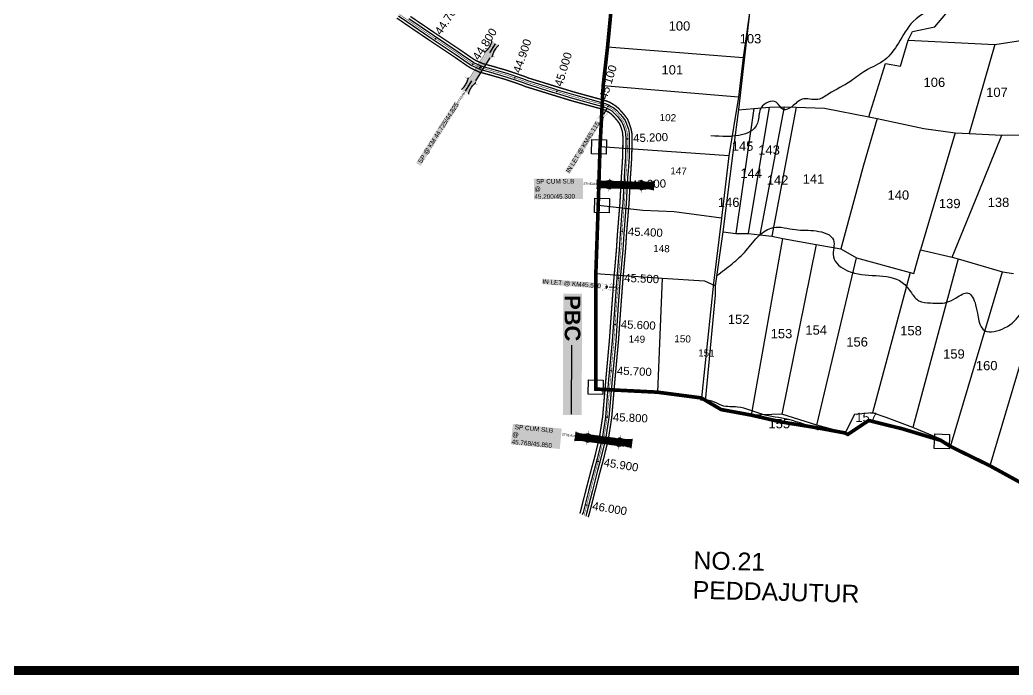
# Model space of a CAD drawing. Header units: inches. Extents: x 203261 to 228925, y 1594290 to 1605484.
# Drawn here: x 206068 to 208257, y 1594290 to 1595735 of the extents above; entities that cross this region are included whole.
import ezdxf
from ezdxf.enums import TextEntityAlignment as Align

# ---------------------------------------------------------------- set-up
doc = ezdxf.new("R2010")
doc.units = ezdxf.units.IN
doc.header["$MEASUREMENT"] = 0
doc.linetypes.add('ACAD_ISO02W100', pattern=[15, 12, -3])
doc.linetypes.add('HIDDEN2', pattern=[0.1875, 0.125, -0.0625])
for name, color, linetype in [('BOUNDRY STONES', 240, 'Continuous'), ('CANAL1', 7, 'Continuous'), ('CSMark', 72, 'Continuous'), ('PLOT NO', 7, 'Continuous'), ('PLOTS', 7, 'Continuous'), ('PLOTS NO', 7, 'Continuous'), ('STREAMS', 4, 'Continuous'), ('STRUCTURE', 5, 'Continuous'), ('TEXT', 1, 'Continuous'), ('text2', 7, 'Continuous'), ('Title', 7, 'Continuous'), ('VILLAGE BOUNDRY', 5, 'Continuous')]:
    doc.layers.add(name, color=color, linetype=linetype)
doc.styles.get("Standard").update_dxf_attribs({"font": 'arial.ttf'})
doc.dimstyles.get("Standard").update_dxf_attribs({"dimtxt": 0.18, "dimasz": 0.18, "dimexe": 0.18, "dimexo": 0.0625, "dimgap": 0.09, "dimtad": 0, "dimtih": 1, "dimtoh": 1, "dimdec": 4, "dimzin": 0, "dimdsep": 46, "dimtxsty": 'Standard', "dimcen": 0.09, "dimadec": 0, "dimazin": 0, "dimtfac": 1, "dimtdec": 4, "dimtofl": 0, "dimtmove": 0, "dimatfit": 3, "dimfxl": 1, "dimtolj": 1, "dimtzin": 0, "dimarcsym": 0})

# ---------------------------------------------------------------- blocks, each defined once
blk = doc.blocks.new('OT')
at = {"layer": 'STRUCTURE', "color": 190}
for points, const_width in [([(769751.4, 1706595.8), (769729.4, 1706595.8)], 0.5), ([(769775.2, 1706601.8), (769775.2, 1706597.8), (769769.2, 1706593.8), (769761.8, 1706593.8), (769754.4, 1706593.8), (769748.4, 1706597.8), (769748.4, 1706601.8)], 0.5), ([(769761.8, 1706593.8), (769761.8, 1706581)], 2.5), ([(769751.4, 1706579), (769729.4, 1706579)], 0.5), ([(769748.4, 1706573), (769748.4, 1706577), (769754.4, 1706581), (769761.8, 1706581), (769761.8, 1706581), (769761.8, 1706581), (769769.2, 1706581), (769775.2, 1706577), (769775.2, 1706573)], 0.5)]:
    blk.add_lwpolyline(points, dxfattribs=dict(at, const_width=const_width))
at = {"layer": 'STRUCTURE', "color": 0}
blk.add_circle((769761.8, 1706587.4), 1.87, dxfattribs=at)
blk.add_leader([(769732.6, 1706587.4), (769753.8, 1706587.4)], dimstyle='Standard', override={"dimasz": 10, "dimgap": 0.09, "dimtad": 0}, dxfattribs=at)
blk = doc.blocks.new('SP')
at = {"layer": 'STRUCTURE'}
h = blk.add_hatch(dxfattribs=at)
h.set_pattern_fill('DASH', color=256, scale=8, style=0)
edge = h.paths.add_edge_path()
edge.add_spline(control_points=[(769825.7, 1706742.1), (769825.3, 1706741.8), (769823.8, 1706740.8), (769820.9, 1706740.3), (769817, 1706739.7), (769811.4, 1706738.9), (769804, 1706739.7), (769798.4, 1706741), (769795.6, 1706741.6)], knot_values=[0, 0, 0, 0, 1.613557, 5.24513, 8.624976, 13.470124, 22.190216, 30.746377, 30.746377, 30.746377, 30.746377], degree=3, periodic=0)
edge.add_line((769795.6, 1706741.6), (769792.6, 1706739.6))
edge.add_line((769792.6, 1706739.6), (769732.6, 1706739.6))
edge.add_line((769732.6, 1706739.6), (769729.6, 1706741.6))
edge.add_spline(control_points=[(769729.6, 1706741.6), (769726.9, 1706740.9), (769721.3, 1706739.5), (769713.9, 1706738.5), (769708.3, 1706739.1), (769704.4, 1706739.6), (769701.5, 1706740), (769700, 1706741), (769699.5, 1706741.3)], knot_values=[0, 0, 0, 0, 8.556161, 17.276253, 22.121402, 25.501247, 29.13282, 30.746377, 30.746377, 30.746377, 30.746377], degree=3, periodic=0)
edge.add_line((769699.5, 1706741.3), (769699.5, 1706722.1))
edge.add_spline(control_points=[(769699.5, 1706722.1), (769700, 1706722.4), (769701.4, 1706723.4), (769704.3, 1706724), (769708.2, 1706724.5), (769713.8, 1706725.3), (769721.2, 1706724.5), (769726.8, 1706723.3), (769729.6, 1706722.6)], knot_values=[0, 0, 0, 0, 1.613557, 5.24513, 8.624976, 13.470124, 22.190216, 30.746377, 30.746377, 30.746377, 30.746377], degree=3, periodic=0)
edge.add_line((769729.6, 1706722.6), (769732.6, 1706724.6))
edge.add_line((769732.6, 1706724.6), (769792.6, 1706724.6))
edge.add_line((769792.6, 1706724.6), (769795.6, 1706722.6))
edge.add_spline(control_points=[(769795.6, 1706722.6), (769798.4, 1706723.3), (769803.9, 1706724.8), (769811.3, 1706725.8), (769817, 1706725.1), (769820.9, 1706724.7), (769823.8, 1706724.2), (769825.2, 1706723.3), (769825.7, 1706723)], knot_values=[0, 0, 0, 0, 8.556161, 17.276253, 22.121402, 25.501247, 29.13282, 30.746377, 30.746377, 30.746377, 30.746377], degree=3, periodic=0)
edge.add_line((769825.7, 1706723), (769825.7, 1706742.1))
h.paths.add_polyline_path([(769764.2, 1706732.1, -1), (769761.1, 1706732.1, -1)], flags=0)
h.paths.add_polyline_path([(769761.1, 1706732.1, 1), (769764.2, 1706732.1, 1)], flags=16)
at = {"layer": 'STRUCTURE', "const_width": 0.628}
for points in [[(769726.6, 1706747.6), (769726.6, 1706743.6), (769732.6, 1706739.6), (769792.6, 1706739.6), (769798.6, 1706743.6), (769798.6, 1706747.6)], [(769726.6, 1706716.6), (769726.6, 1706720.6), (769732.6, 1706724.6), (769792.6, 1706724.6), (769798.6, 1706720.6), (769798.6, 1706716.6)]]:
    blk.add_lwpolyline(points, dxfattribs=at)
at = {"layer": 'STRUCTURE', "color": 3}
blk.add_lwpolyline([(769732.6, 1706724.6), (769792.6, 1706724.6)], dxfattribs=at)
blk.add_lwpolyline([(769732.6, 1706724.6), (769792.6, 1706724.6)], dxfattribs=at)
at = {"layer": 'STRUCTURE', "color": 0}
blk.add_circle((769762.6, 1706732.1), 1.55, dxfattribs=at)
at = {"layer": 'STRUCTURE'}
for points in [[(769825.7, 1706742.1), (769824.3, 1706741.3), (769820.8, 1706740.3), (769817.5, 1706739.8), (769812.7, 1706739.2), (769804, 1706739.9), (769795.6, 1706741.6)], [(769699.5, 1706741.3), (769700.9, 1706740.5), (769704.4, 1706739.6), (769707.8, 1706739.2), (769712.6, 1706738.8), (769721.3, 1706739.7), (769729.6, 1706741.6)], [(769699.5, 1706722.1), (769700.9, 1706723), (769704.4, 1706724), (769707.7, 1706724.5), (769712.5, 1706725), (769721.2, 1706724.4), (769729.6, 1706722.6)], [(769825.7, 1706723), (769824.3, 1706723.8), (769820.8, 1706724.7), (769817.4, 1706725.1), (769812.6, 1706725.5), (769803.9, 1706724.6), (769795.6, 1706722.6)]]:
    blk.add_spline(points, degree=3, dxfattribs=at)
at = {"layer": 'STRUCTURE', "color": 0}
blk.add_text('STREAM', height=5, dxfattribs=at).set_placement((769684.3, 1706732.1), align=Align.MIDDLE_CENTER)
for points in [[(769727.4, 1706732.1), (769700.8, 1706732.1)], [(769824.4, 1706732.1), (769800.5, 1706732.1)]]:
    blk.add_leader(points, dimstyle='Standard', override={"dimasz": 10, "dimgap": 0.09, "dimtad": 0}, dxfattribs=at)
blk = doc.blocks.new('SLB')
at = {"layer": 'STRUCTURE'}
h = blk.add_hatch(dxfattribs=at)
h.set_pattern_fill('DOTS', color=6, scale=20, angle=320.3722, style=0)
h.set_pattern_definition([(320.372247934, (-159.4327, -72.9564), (1.2786241598, 0.5641323054), [0, -1.25])])
h.paths.add_polyline_path([(769699.5, 1706871.1), (769699.5, 1706861.1), (769729.1, 1706861.1), (769732.1, 1706863.1), (769792.1, 1706863.1), (769795.1, 1706861.1), (769824.7, 1706861.1), (769824.7, 1706871.1), (769795.1, 1706871.1), (769792.1, 1706869.1), (769732.1, 1706869.1), (769729.1, 1706871.1)])
at = {"layer": 'STRUCTURE', "color": 6, "const_width": 0.628}
for points in [[(769726.1, 1706877.1), (769726.1, 1706873.1), (769732.1, 1706869.1), (769792.1, 1706869.1), (769798.1, 1706873.1), (769798.1, 1706877.1)], [(769726.1, 1706855.1), (769726.1, 1706859.1), (769732.1, 1706863.1), (769792.1, 1706863.1), (769798.1, 1706859.1), (769798.1, 1706855.1)]]:
    blk.add_lwpolyline(points, dxfattribs=at)
at = {"layer": 'STRUCTURE', "color": 6, "linetype": 'ACAD_ISO02W100', "ltscale": 0.5, "const_width": 0.5}
for points in [[(769699.5, 1706871.1), (769729.1, 1706871.1)], [(769699.5, 1706861.1), (769729.1, 1706861.1)], [(769795.1, 1706871.1), (769824.7, 1706871.1)], [(769795.1, 1706861.1), (769824.7, 1706861.1)]]:
    blk.add_lwpolyline(points, dxfattribs=at)
at = {"layer": 'STRUCTURE', "color": 6}
blk.add_lwpolyline([(769732.1, 1706863.1), (769792.1, 1706863.1)], dxfattribs=at)
blk.add_lwpolyline([(769732.1, 1706863.1), (769792.1, 1706863.1)], dxfattribs=at)
at = {"layer": 'STRUCTURE', "color": 0}
blk.add_circle((769762.1, 1706866.1), 1.24, dxfattribs=at)
for points in [[(769703.8, 1706866), (769726.7, 1706866)], [(769818.6, 1706865.8), (769795.7, 1706865.8)]]:
    blk.add_leader(points, dimstyle='Standard', override={"dimasz": 10, "dimgap": 0.09, "dimtad": 0}, dxfattribs=at)
blk = doc.blocks.new('8888')
at = {"layer": 'Title', "color": 5, "insert": (195105.1, 1605625), "char_height": 23, "width": 173.819, "attachment_point": 1, "rotation": 320.8039, "bg_fill": 1, "box_fill_scale": 1.1, "bg_fill_color": 7, "bg_fill_true_color": 16777215, "bg_fill_transparency": 0}
blk.add_mtext('{\\fArial|b1|i0|c0|p34;\\C1;PBC}', dxfattribs=at)
at = {"layer": 'Title', "color": 1}
blk.add_leader([(195232.7, 1605504.6), (195154, 1605569)], dimstyle='Standard', override={"dimtxt": 5, "dimasz": 50, "dimgap": 0.09, "dimtad": 0, "dimzin": 2}, dxfattribs=at)

msp = doc.modelspace()

# ---------------------------------------------------------------- linework, layer by layer
at = {"color": 5, "const_width": 20}
msp.add_lwpolyline([(203298.6, 1605084.6), (218613.4, 1605084.6), (218613.4, 1594300.1), (203298.6, 1594300.1)], close=True, dxfattribs=at)
at = {"layer": 'BOUNDRY STONES'}
for points in [[(207328.3, 1595470.7), (207360.8, 1595469.9), (207360, 1595438.3), (207327.6, 1595439.1)], [(207334.8, 1595341.8), (207367.2, 1595341), (207366.4, 1595309.4), (207334, 1595310.2)], [(207321.3, 1594941.4), (207353.7, 1594940.6), (207352.9, 1594909), (207320.5, 1594909.8)], [(208084, 1594821.7), (208116.4, 1594820.9), (208115.6, 1594789.2), (208083.2, 1594790)]]:
    msp.add_lwpolyline(points, close=True, dxfattribs=at)
at = {"layer": 'CANAL1', "color": 5}
for points in [[(206902.3, 1595743.6), (206920.7, 1595730.8), (206974.7, 1595694.1), (207029.6, 1595657.5), (207046.3, 1595645.8), (207056.2, 1595638.9), (207064.3, 1595633.9), (207065.5, 1595633.1), (207083.4, 1595625), (207089.1, 1595623.5), (207104.9, 1595619.2), (207138.9, 1595609.4), (207168.5, 1595599.3), (207174.9, 1595597.1), (207184.1, 1595593.3), (207215.9, 1595583.5), (207241.9, 1595575.4), (207250, 1595573), (207285.5, 1595562.1), (207354.9, 1595543.1), (207361.8, 1595540.3), (207367.2, 1595537.1), (207372.3, 1595533.9), (207377.1, 1595530), (207384.8, 1595521.5), (207389.5, 1595515.9), (207394.8, 1595508.8), (207397.4, 1595502.5), (207401.2, 1595491.4), (207402.6, 1595483.8), (207403, 1595471.5), (207402.4, 1595432.9), (207400.5, 1595402.2), (207399.4, 1595386.7), (207396.4, 1595330.5), (207394.8, 1595312.4), (207390.9, 1595263.4), (207388.6, 1595228.2), (207383.2, 1595165.5), (207378.8, 1595106.8), (207373.1, 1595027.4), (207365.3, 1594942.2), (207358.3, 1594859.1), (207358.3, 1594858.8), (207350.9, 1594811.8), (207340, 1594767.2), (207333.3, 1594743), (207321.9, 1594698.9), (207309.1, 1594648.7), (207307.4, 1594643.4)], [(206925.2, 1595737.4), (206979.2, 1595700.7), (207034.2, 1595664.1), (207050.8, 1595652.4), (207060.7, 1595645.6), (207068.5, 1595640.6), (207069.3, 1595640.1), (207086.1, 1595632.5), (207091.1, 1595631.2), (207107.1, 1595626.9), (207141.3, 1595617), (207171.1, 1595606.8), (207177.7, 1595604.6), (207186.9, 1595600.8), (207218.3, 1595591.2), (207244.2, 1595583.1), (207252.4, 1595580.6), (207287.8, 1595569.8), (207357.5, 1595550.6), (207365.4, 1595547.5), (207371.3, 1595544), (207377, 1595540.4), (207382.6, 1595535.8), (207390.9, 1595526.7), (207395.8, 1595520.9), (207401.8, 1595512.8), (207404.9, 1595505.4), (207409, 1595493.4), (207410.6, 1595484.6), (207411, 1595471.6), (207410.4, 1595432.6), (207408.4, 1595401.7), (207407.3, 1595386.2), (207404.4, 1595329.9), (207402.8, 1595311.7), (207398.9, 1595262.8), (207396.6, 1595227.6), (207391.2, 1595164.8), (207386.7, 1595106.2), (207381.1, 1595026.7), (207373.3, 1594941.5), (207366.2, 1594858.4), (207366.2, 1594857.9), (207358.8, 1594810.2), (207347.7, 1594765.2), (207341, 1594740.9), (207329.6, 1594696.9), (207316.8, 1594646.5), (207315, 1594640.9)]]:
    msp.add_lwpolyline(points, dxfattribs=at)
at = {"layer": 'CANAL1', "color": 1, "linetype": 'HIDDEN2', "ltscale": 28, "const_width": 1}
msp.add_lwpolyline([(206904.6, 1595746.8), (206922.9, 1595734.1), (206976.9, 1595697.4), (207031.9, 1595660.8), (207048.6, 1595649.1), (207058.4, 1595642.3), (207066.4, 1595637.3), (207067.4, 1595636.6), (207084.8, 1595628.8), (207090.1, 1595627.4), (207106, 1595623), (207140.1, 1595613.2), (207169.8, 1595603), (207176.3, 1595600.8), (207185.5, 1595597), (207217.1, 1595587.4), (207243, 1595579.3), (207251.2, 1595576.8), (207286.7, 1595565.9), (207356.2, 1595546.9), (207363.6, 1595543.9), (207369.2, 1595540.6), (207374.7, 1595537.1), (207379.8, 1595532.9), (207387.9, 1595524.1), (207392.6, 1595518.4), (207398.3, 1595510.8), (207401.1, 1595503.9), (207405.1, 1595492.4), (207406.6, 1595484.2), (207407, 1595471.5), (207406.4, 1595432.8), (207404.4, 1595401.9), (207403.3, 1595386.5), (207400.4, 1595330.2), (207398.8, 1595312), (207394.9, 1595263.1), (207392.6, 1595227.9), (207387.2, 1595165.1), (207382.7, 1595106.5), (207377.1, 1595027.1), (207369.3, 1594941.9), (207362.3, 1594858.7), (207362.2, 1594858.4), (207354.8, 1594811), (207343.8, 1594766.2), (207337.2, 1594741.9), (207325.7, 1594697.9), (207312.9, 1594647.6), (207311.2, 1594642.1)], dxfattribs=at)
at = {"layer": 'CANAL1', "color": 200, "const_width": 3}
for points in [[(206928.6, 1595742.3), (206982.5, 1595705.7), (207037.5, 1595669), (207054.3, 1595657.3), (207064, 1595650.6), (207072.2, 1595645.4), (207088.1, 1595638.2), (207092.7, 1595637), (207108.7, 1595632.7), (207143.1, 1595622.7), (207173, 1595612.5), (207179.9, 1595610.2), (207188.9, 1595606.4), (207220, 1595596.9), (207246, 1595588.8), (207289.4, 1595575.5), (207359.4, 1595556.3), (207368, 1595552.9), (207374.4, 1595549.1), (207380.6, 1595545.2), (207386.7, 1595540.1), (207395.4, 1595530.7), (207400.5, 1595524.6), (207407.1, 1595515.8), (207410.5, 1595507.5), (207414.8, 1595494.9), (207416.6, 1595485.3), (207417, 1595471.6), (207416.4, 1595432.4), (207414.4, 1595401.2), (207413.3, 1595385.8), (207410.4, 1595329.5), (207408.8, 1595311.2), (207404.9, 1595262.4), (207402.6, 1595227.1), (207397.1, 1595164.3), (207392.7, 1595105.8), (207387.1, 1595026.3), (207379.3, 1594941), (207372.2, 1594857.2), (207364.6, 1594809), (207353.5, 1594763.7), (207346.8, 1594739.3), (207335.4, 1594695.4), (207322.6, 1594644.9), (207320.4, 1594638.1)], [(206898.8, 1595738.7), (206917.3, 1595725.8), (206971.4, 1595689.1), (207026.3, 1595652.5), (207042.8, 1595640.9), (207052.9, 1595633.9), (207062.7, 1595627.8), (207081.4, 1595619.3), (207087.5, 1595617.7), (207103.3, 1595613.4), (207137.1, 1595603.7), (207166.6, 1595593.6), (207172.8, 1595591.5), (207182.1, 1595587.6), (207214.1, 1595577.8), (207240.1, 1595569.7), (207283.9, 1595556.3), (207353, 1595537.4), (207359.2, 1595534.9), (207364, 1595532), (207368.8, 1595529), (207372.9, 1595525.6), (207380.3, 1595517.5), (207384.8, 1595512.2), (207389.5, 1595505.8), (207391.8, 1595500.4), (207395.4, 1595489.8), (207396.6, 1595483.1), (207397, 1595471.5), (207396.4, 1595433.2), (207394.5, 1595402.6), (207393.4, 1595387.1), (207390.4, 1595330.9), (207388.9, 1595312.9), (207384.9, 1595263.8), (207382.7, 1595228.7), (207377.2, 1595166), (207372.8, 1595107.2), (207367.1, 1595027.9), (207359.4, 1594942.7), (207352.3, 1594859.6), (207345, 1594813), (207334.2, 1594768.7), (207327.5, 1594744.5), (207316, 1594700.4), (207303.3, 1594650.4), (207302, 1594646.2)]]:
    msp.add_lwpolyline(points, dxfattribs=at)
at = {"layer": 'PLOTS'}
for points in [[(207727.1, 1595968.6), (207696.1, 1595858.1), (207679.2, 1595775.6), (207662.1, 1595651.7), (207651.3, 1595564.1), (207630, 1595434.6), (207614, 1595297.7), (207596.9, 1595154), (207569.8, 1594901.2)], [(207578.6, 1594894.1), (207600.7, 1595127.8), (207600.9, 1595148.5), (207617.9, 1595267.1), (207640.6, 1595447.5), (207653.4, 1595543.3), (207679.2, 1595775.6), (207727.1, 1595968.6)], [(207651.8, 1595536.6), (207685.8, 1595539.6), (207720.3, 1595541.9), (207752.5, 1595542.6), (207778.4, 1595542.2), (207841.5, 1595539.7), (207938.9, 1595521.2), (207957.6, 1595517.3), (208060.4, 1595494.9), (208128.9, 1595485.6), (208160, 1595484.4), (208231.6, 1595480.3), (208272, 1595481.5), (208363, 1595479.3), (208459.2, 1595468.3), (208466.7, 1595463.3), (208497.5, 1595461.5), (208517, 1595561.4), (208556.5, 1595700.9), (208535.1, 1595705.6), (208560.3, 1595849.4), (208690.3, 1595837.4), (208751.9, 1595825.4)], [(207938.9, 1595521.2), (207975.7, 1595638.2), (208008.3, 1595632.6), (208025.9, 1595690), (208034.9, 1595708.8), (208084.5, 1595719.3), (208148.8, 1595796.3), (208334.4, 1595825.4), (208560.3, 1595849.4)], [(208025.9, 1595690), (208216.6, 1595680.7), (208287.5, 1595691.5), (208328.7, 1595700.4), (208449.9, 1595713.3), (208535.1, 1595705.6)], [(208216.6, 1595680.7), (208160, 1595484.4)], [(207363.1, 1595675.1), (207662.1, 1595651.7)], [(207651.3, 1595564.1), (207353.4, 1595589.6)], [(207685.8, 1595539.6), (207646.1, 1595263.8)], [(207673.8, 1595263.8), (207720.3, 1595541.9)], [(207752.5, 1595542.6), (207698.9, 1595260.6)], [(207778.4, 1595542.2), (207725.1, 1595257.7)], [(207957.6, 1595517.3), (207926.9, 1595414.7), (207876.8, 1595229.6)], [(208128.9, 1595485.6), (208052.9, 1595227.4)], [(208122.7, 1595211.5), (208180.7, 1595353), (208231.6, 1595480.3)], [(207630, 1595434.6), (207346.5, 1595454.8)], [(207614, 1595297.7), (207509.7, 1595311.4), (207440.8, 1595314.4), (207342.5, 1595325.5)], [(207617.9, 1595267.1), (207646.1, 1595263.8), (207673.8, 1595263.8), (207698.9, 1595260.6), (207725.1, 1595257.7), (207749.7, 1595252.6), (207823, 1595239.6), (207876.8, 1595229.6), (207911.4, 1595209.9), (208029.9, 1595177.4), (208037.8, 1595175.3), (208052.9, 1595227.4), (208122.7, 1595211.5), (208135.8, 1595208.2), (208233.7, 1595179.1), (208257.7, 1595175.2)], [(208118.8, 1594794.2), (208097.3, 1594810.6), (208035.6, 1594836.2), (207976.9, 1594857.8), (207947.2, 1594868.6), (207907.3, 1594864.5), (207886.4, 1594824), (207886.4, 1594824), (207824.1, 1594841.4), (207747.5, 1594865.6), (207680, 1594863.3), (207749.7, 1595252.6)], [(207823, 1595239.6), (207747.5, 1594865.6)], [(207824.1, 1594841.4), (207911.4, 1595209.9)], [(208135.8, 1595208.2), (208035.6, 1594836.2)], [(207337.3, 1595175.8), (207483.3, 1595165.1), (207576.4, 1595159.5), (207600.9, 1595148.5)], [(208029.9, 1595177.4), (207947.2, 1594868.6)], [(208118.8, 1594794.2), (208233.7, 1595179.1)], [(207483.3, 1595165.1), (207472.8, 1594913.9)], [(208325.1, 1595154.4), (208205.8, 1594751.6)]]:
    msp.add_lwpolyline(points, dxfattribs=at)
at = {"layer": 'STREAMS'}
for points in [[(208344.2, 1595841.3), (208314.7, 1595811.4), (208268.9, 1595804.2), (208197.4, 1595794.7), (208167, 1595795.8), (208135.4, 1595763.2), (208101.1, 1595759.7), (208036.4, 1595730.9), (208004.1, 1595683.3), (207974.3, 1595646.8), (207931.8, 1595622.6), (207899, 1595599.5), (207850.8, 1595571.5), (207826.6, 1595559.2), (207791.6, 1595559.6), (207769.1, 1595543.2), (207750.5, 1595536.7), (207734.8, 1595553.2), (207701.4, 1595541.1), (207695.2, 1595512.8), (207682.2, 1595491.5), (207661.3, 1595481.9), (207590.4, 1595479)], [(207603.9, 1595171.2), (207637.4, 1595196.8), (207668.2, 1595225.9), (207697.8, 1595259.7), (207727.8, 1595276.9), (207777, 1595272.2), (207822.8, 1595269.4), (207861, 1595249.6), (207860.7, 1595212.5), (207892.2, 1595181.6), (207954.3, 1595170.8), (208012.6, 1595155.9), (208032.7, 1595132.8), (208049.4, 1595115.3), (208075.1, 1595110.6), (208110.2, 1595112), (208131.3, 1595122), (208157.4, 1595132.3), (208174.2, 1595106.1), (208194.8, 1595049.2), (208238.2, 1595055.6), (208300.1, 1595137.7), (208335, 1595179), (208396.1, 1595135.3), (208437.2, 1595127.4), (208535.5, 1595102.7), (208618.4, 1595076.1), (208707.3, 1595069.3), (208755.2, 1595064.3), (208794, 1595057.8), (208866.5, 1595137.7), (208966.5, 1595199.9), (209012.7, 1595208), (209099.5, 1595169.7), (209125.5, 1595152.9), (209235.7, 1595062.3), (209288.1, 1595003), (209347.4, 1594963.6), (209372.6, 1594926.2), (209396.6, 1594902.4), (209442.9, 1594863.3), (209542.6, 1594793), (209595.3, 1594764.3), (209665.8, 1594732.1), (209698.1, 1594718.7), (209774.4, 1594679.8)], [(207828.2, 1594830.2), (207762.1, 1594853.4), (207703.4, 1594865.4), (207649.7, 1594881.1), (207615.2, 1594884.4), (207593.2, 1594894.2), (207567.7, 1594896.1)]]:
    msp.add_spline(points, degree=3, dxfattribs=at)
at = {"layer": 'text2', "color": 3, "linetype": 'Continuous'}
for p in [(206983.7, 1595692.8), (207158.6, 1595606.9), (207349.8, 1595548.6), (207407, 1595472.6), (207402.5, 1595370.1), (207395.3, 1595267.8), (207387.2, 1595165.5), (207379.7, 1595063.2), (207371.1, 1594961), (207342.3, 1594760.7)]:
    msp.add_point(p, dxfattribs=at)
at = {"layer": 'text2'}
for p in [(207066.4, 1595637.3), (207082.4, 1595629.8), (207251.2, 1595576.8), (207364, 1595544, 32), (207402.5, 1595370.7), (207389, 1595144, 35), (207362.3, 1594858.7), (207354.2, 1594808.4), (207317.2, 1594664.5)]:
    msp.add_point(p, dxfattribs=at)
at = {"layer": 'VILLAGE BOUNDRY', "linetype": 'HIDDEN2', "ltscale": 75, "const_width": 8}
msp.add_lwpolyline([(207374.3, 1595792.4), (207363.1, 1595675.1), (207353.4, 1595589.6), (207346.5, 1595454.8), (207342.5, 1595325.5), (207337.3, 1595175.8), (207337.3, 1594920.7), (207472.8, 1594913.9), (207569.8, 1594901.2), (207613.2, 1594875.6), (207680, 1594863.3), (207744.9, 1594848.4), (207823.3, 1594835.7), (207886.4, 1594824), (207892.6, 1594820.8), (207938.7, 1594851.5), (208012.7, 1594833.1), (208097.3, 1594807.7), (208118.8, 1594794.2), (208205.8, 1594751.6), (208274.1, 1594714.1)], dxfattribs=at)

# ---------------------------------------------------------------- block references
at = {"layer": 'STRUCTURE', "color": 0}
for name, p, rotation in [('SP', (1238139.5, 32815), 57.6906901819582), ('SP', (-622019.4, -83178.8), 357.9807462115952), ('SLB', (-622023.6, -83312.7), 357.9807462115952), ('SP', (-788704.6, 9458), 352.1354032925374), ('SLB', (-788722.4, 9325.2), 352.1354032925374)]:
    msp.add_blockref(name, p, dxfattribs=dict(at, rotation=rotation))
at = {"layer": 'STRUCTURE', "color": 0, "xscale": 0.7, "yscale": 0.7, "zscale": 0.7}
for p, rotation in [((-533584.6, 2676471, 32), 238.7065539043776), ((837116.1, 2744426.5, 35), 175.5571158864603)]:
    msp.add_blockref('OT', p, dxfattribs=dict(at, rotation=rotation))
at = {"layer": 'text2', "xscale": 1.5, "yscale": 1.5, "zscale": 1.5, "rotation": 309.0788896203342}
msp.add_blockref('8888', (-1846803.9, 304057.1), dxfattribs=at)

# ---------------------------------------------------------------- texts
at = {"layer": 'CSMark', "color": 1}
for s, rotation, p in [('44.700', 56.3419, (206988.3, 1595704.9)), ('44.800', 57.8521, (207071.8, 1595648.7)), ('44.900', 71.1028, (207162.4, 1595618.9)), ('45.000', 73.017, (207254.1, 1595589.1)), ('45.100', 73.017, (207352.8, 1595560.9)), ('45.200', 1.9269, (207419.5, 1595474)), ('45.300', 1.9269, (207415.1, 1595371.6)), ('45.400', 357.6457, (207407.9, 1595268.3)), ('45.500', 357.6457, (207399.8, 1595166)), ('45.600', 357.6457, (207392.3, 1595063.7)), ('45.700', 357.6457, (207383.7, 1594961.5)), ('45.800', 357.6457, (207374.9, 1594859.2)), ('45.900', 350.8705, (207354.9, 1594759.7)), ('46.000', 350.8705, (207329.8, 1594663.5))]:
    msp.add_text(s, height=18, rotation=rotation, dxfattribs=at).set_placement(p, align=Align.MIDDLE_LEFT)
at = {"layer": 'PLOT NO'}
for s, p in [('100', (207521.5, 1595721.3)), ('103', (207678, 1595693.1)), ('101', (207505.8, 1595624.5)), ('106', (208083.3, 1595597.1)), ('107', (208221.3, 1595575.1)), ('145', (207660.6, 1595456.3)), ('143', (207719, 1595447.8)), ('144', (207679.6, 1595396.4)), ('141', (207816.9, 1595384.1)), ('142', (207737.8, 1595381.6)), ('140', (208003.9, 1595348.5)), ('146', (207630, 1595332.5)), ('139', (208117.1, 1595329.8)), ('138', (208224.6, 1595332.4)), ('152', (207652.1, 1595074.6)), ('153', (207746.4, 1595043)), ('154', (207822.9, 1595050.9)), ('158', (208031.8, 1595049.3)), ('156', (207913, 1595024.7)), ('159', (208126.4, 1594998.2)), ('160', (208198.6, 1594972.5)), ('157', (207933, 1594858.3)), ('155', (207741.5, 1594844.4))]:
    msp.add_text(s, height=20.45, dxfattribs=at).set_placement(p, align=Align.MIDDLE_CENTER)
at = {"layer": 'PLOTS NO'}
for s, p in [('102', (207496.1, 1595519.2)), ('147', (207519.7, 1595401.5)), ('148', (207481.9, 1595230.5)), ('149', (207427.7, 1595030.9)), ('150', (207528.5, 1595031.5)), ('151', (207581, 1595000.1))]:
    msp.add_text(s, height=15.65, rotation=358.5977, dxfattribs=at).set_placement(p, align=Align.MIDDLE_CENTER)
at = {"layer": 'STRUCTURE', "color": 5, "char_height": 10, "attachment_point": 1, "bg_fill": 1, "box_fill_scale": 1.1, "bg_fill_color": 7, "bg_fill_true_color": 16777215, "bg_fill_transparency": 0}
for s, insert, width, rotation in [(' SP @ KM 44.725/44.825', (206942.4, 1595419.6), 158.176, 57.6907), ('IN LET @ KM45.115', (207270.7, 1595401.5, 32), 128.64, 58.7066), (' SP CUM SLB @ 45.200/45.300', (207201.6, 1595383.5, 27), 106.157, 0.3907), ('IN LET @ KM45.520', (207220, 1595163.1, 35), 128.531, 355.5571), (' SP CUM SLB @ 45.768/45.850', (207155.4, 1594842.9, 27), 106.157, 354.5454)]:
    msp.add_mtext(s, dxfattribs=dict(at, insert=insert, width=width, rotation=rotation))
at = {"layer": 'TEXT', "insert": (207552.9, 1594563), "char_height": 39.119, "width": 382.566, "attachment_point": 1, "rotation": 358.5977}
msp.add_mtext('NO.21 PEDDAJUTUR ', dxfattribs=at)

doc.saveas('drawing.dxf')
